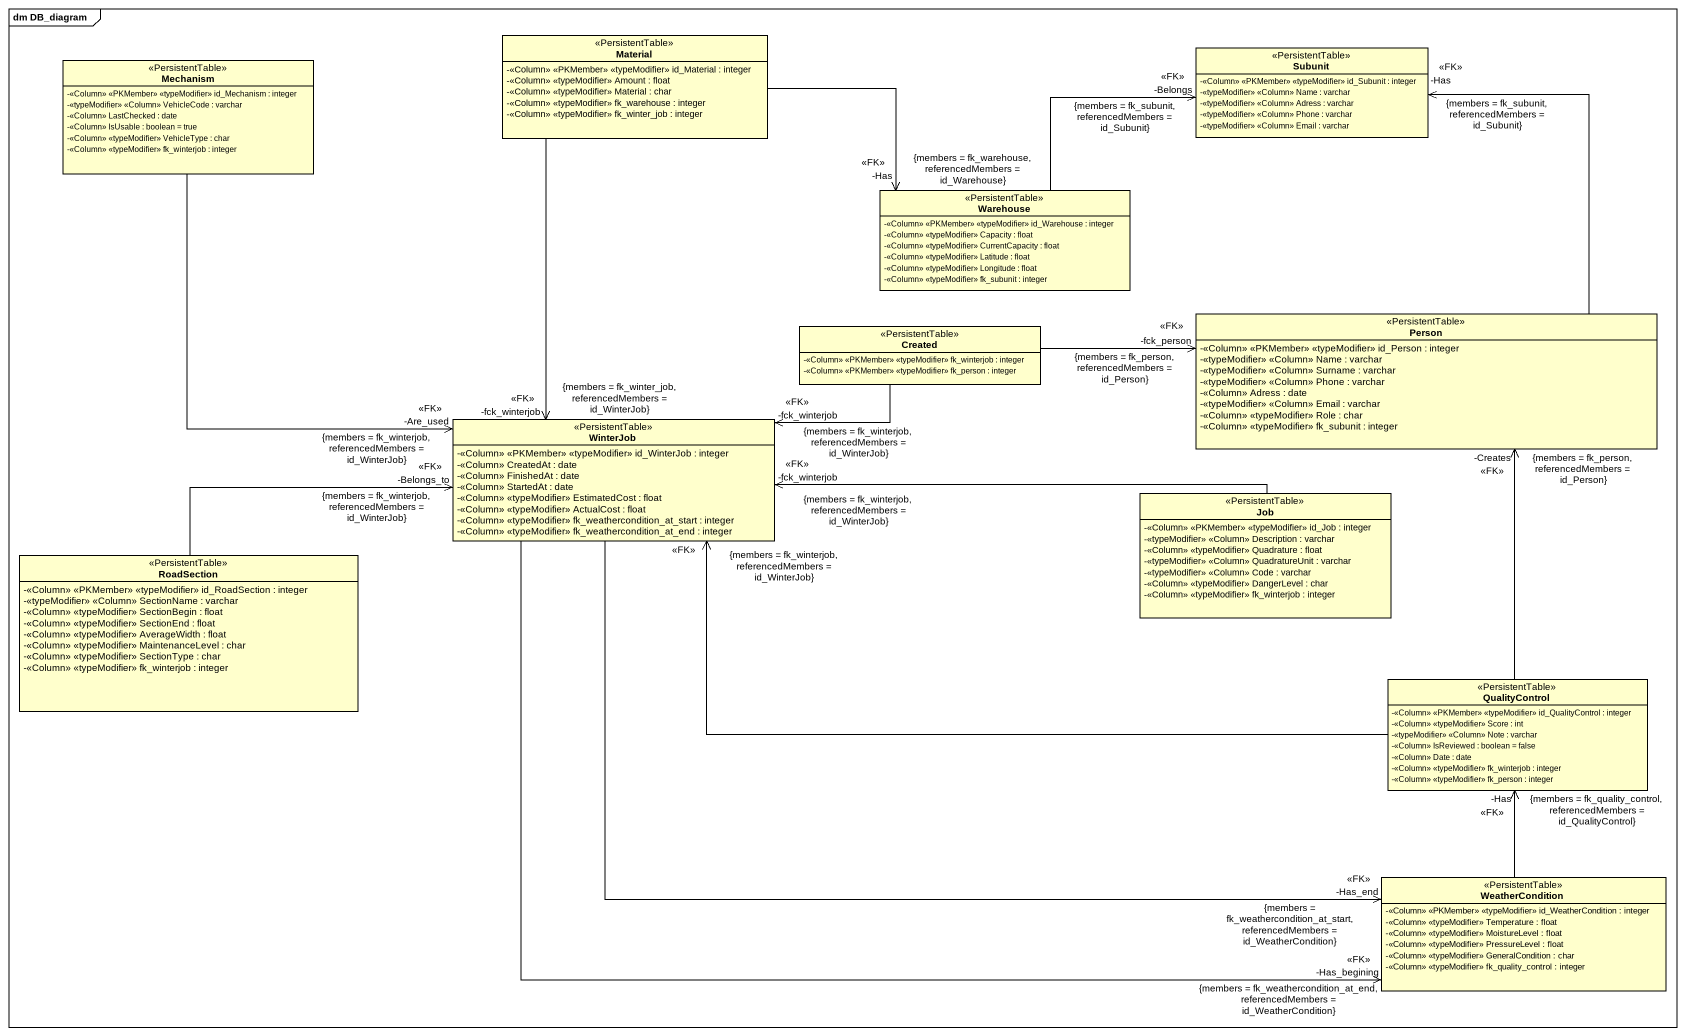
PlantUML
@startuml
mainframe dm DB_diagram
hide circle
hide empty members
skinparam classAttributeIconSize 0
class Material <<PersistentTable>> {
  -<<Column>> <<PKMember>> <<typeModifier>> id_Material : integer
  -<<Column>> <<typeModifier>> Amount : float
  -<<Column>> <<typeModifier>> Material : char
  -<<Column>> <<typeModifier>> fk_warehouse : integer
  -<<Column>> <<typeModifier>> fk_winter_job : integer
}
class Subunit <<PersistentTable>> {
  -<<Column>> <<PKMember>> <<typeModifier>> id_Subunit : integer
  -<<typeModifier>> <<Column>> Name : varchar
  -<<typeModifier>> <<Column>> Adress : varchar
  -<<typeModifier>> <<Column>> Phone : varchar
  -<<typeModifier>> <<Column>> Email : varchar
}
class Mechanism <<PersistentTable>> {
  -<<Column>> <<PKMember>> <<typeModifier>> id_Mechanism : integer
  -<<typeModifier>> <<Column>> VehicleCode : varchar
  -<<Column>> LastChecked : date
  -<<Column>> IsUsable : boolean = true
  -<<Column>> <<typeModifier>> VehicleType : char
  -<<Column>> <<typeModifier>> fk_winterjob : integer
}
class Warehouse <<PersistentTable>> {
  -<<Column>> <<PKMember>> <<typeModifier>> id_Warehouse : integer
  -<<Column>> <<typeModifier>> Capacity : float
  -<<Column>> <<typeModifier>> CurrentCapacity : float
  -<<Column>> <<typeModifier>> Latitude : float
  -<<Column>> <<typeModifier>> Longitude : float
  -<<Column>> <<typeModifier>> fk_subunit : integer
}
class Created <<PersistentTable>> {
  -<<Column>> <<PKMember>> <<typeModifier>> fk_winterjob : integer
  -<<Column>> <<PKMember>> <<typeModifier>> fk_person : integer
}
class "Person" as Person_ <<PersistentTable>> {
  -<<Column>> <<PKMember>> <<typeModifier>> id_Person : integer
  -<<typeModifier>> <<Column>> Name : varchar
  -<<typeModifier>> <<Column>> Surname : varchar
  -<<typeModifier>> <<Column>> Phone : varchar
  -<<Column>> Adress : date
  -<<typeModifier>> <<Column>> Email : varchar
  -<<Column>> <<typeModifier>> Role : char
  -<<Column>> <<typeModifier>> fk_subunit : integer
}
class WinterJob <<PersistentTable>> {
  -<<Column>> <<PKMember>> <<typeModifier>> id_WinterJob : integer
  -<<Column>> CreatedAt : date
  -<<Column>> FinishedAt : date
  -<<Column>> StartedAt : date
  -<<Column>> <<typeModifier>> EstimatedCost : float
  -<<Column>> <<typeModifier>> ActualCost : float
  -<<Column>> <<typeModifier>> fk_weathercondition_at_start : integer
  -<<Column>> <<typeModifier>> fk_weathercondition_at_end : integer
}
class Job <<PersistentTable>> {
  -<<Column>> <<PKMember>> <<typeModifier>> id_Job : integer
  -<<typeModifier>> <<Column>> Description : varchar
  -<<Column>> <<typeModifier>> Quadrature : float
  -<<typeModifier>> <<Column>> QuadratureUnit : varchar
  -<<typeModifier>> <<Column>> Code : varchar
  -<<Column>> <<typeModifier>> DangerLevel : char
  -<<Column>> <<typeModifier>> fk_winterjob : integer
}
class RoadSection <<PersistentTable>> {
  -<<Column>> <<PKMember>> <<typeModifier>> id_RoadSection : integer
  -<<typeModifier>> <<Column>> SectionName : varchar
  -<<Column>> <<typeModifier>> SectionBegin : float
  -<<Column>> <<typeModifier>> SectionEnd : float
  -<<Column>> <<typeModifier>> AverageWidth : float
  -<<Column>> <<typeModifier>> MaintenanceLevel : char
  -<<Column>> <<typeModifier>> SectionType : char
  -<<Column>> <<typeModifier>> fk_winterjob : integer
}
class QualityControl <<PersistentTable>> {
  -<<Column>> <<PKMember>> <<typeModifier>> id_QualityControl : integer
  -<<Column>> <<typeModifier>> Score : int
  -<<typeModifier>> <<Column>> Note : varchar
  -<<Column>> IsReviewed : boolean = false
  -<<Column>> Date : date
  -<<Column>> <<typeModifier>> fk_winterjob : integer
  -<<Column>> <<typeModifier>> fk_person : integer
}
class WeatherCondition <<PersistentTable>> {
  -<<Column>> <<PKMember>> <<typeModifier>> id_WeatherCondition : integer
  -<<Column>> <<typeModifier>> Temperature : float
  -<<Column>> <<typeModifier>> MoistureLevel : float
  -<<Column>> <<typeModifier>> PressureLevel : float
  -<<Column>> <<typeModifier>> GeneralCondition : char
  -<<Column>> <<typeModifier>> fk_quality_control : integer
}
Material -right-> "-Has\n<<FK>>\n{members = fk_warehouse, referencedMembers = id_Warehouse}" Warehouse
Material --> "-fck_winterjob\n<<FK>>\n{members = fk_winter_job, referencedMembers = id_WinterJob}" WinterJob
Mechanism --> "-Are_used\n<<FK>>\n{members = fk_winterjob, referencedMembers = id_WinterJob}" WinterJob
Warehouse -right-> "-Belongs\n<<FK>>\n{members = fk_subunit, referencedMembers = id_Subunit}" Subunit
Created -right-> "-fck_person\n<<FK>>\n{members = fk_person, referencedMembers = id_Person}" Person_
Created -left-> "-fck_winterjob\n<<FK>>\n{members = fk_winterjob, referencedMembers = id_WinterJob}" WinterJob
Person_ -up-> "-Has\n<<FK>>\n{members = fk_subunit, referencedMembers = id_Subunit}" Subunit
WinterJob -right-> "-Has_end\n<<FK>>\n{members = fk_weathercondition_at_start, referencedMembers = id_WeatherCondition}" WeatherCondition
WinterJob -right-> "-Has_begining\n<<FK>>\n{members = fk_weathercondition_at_end, referencedMembers = id_WeatherCondition}" WeatherCondition
Job -left-> "-fck_winterjob\n<<FK>>\n{members = fk_winterjob, referencedMembers = id_WinterJob}" WinterJob
RoadSection -right-> "-Belongs_to\n<<FK>>\n{members = fk_winterjob, referencedMembers = id_WinterJob}" WinterJob
QualityControl -up-> "-Creates\n<<FK>>\n{members = fk_person, referencedMembers = id_Person}" Person_
QualityControl -left-> "<<FK>>\n{members = fk_winterjob, referencedMembers = id_WinterJob}" WinterJob
WeatherCondition -up-> "-Has\n<<FK>>\n{members = fk_quality_control, referencedMembers = id_QualityControl}" QualityControl
@enduml
